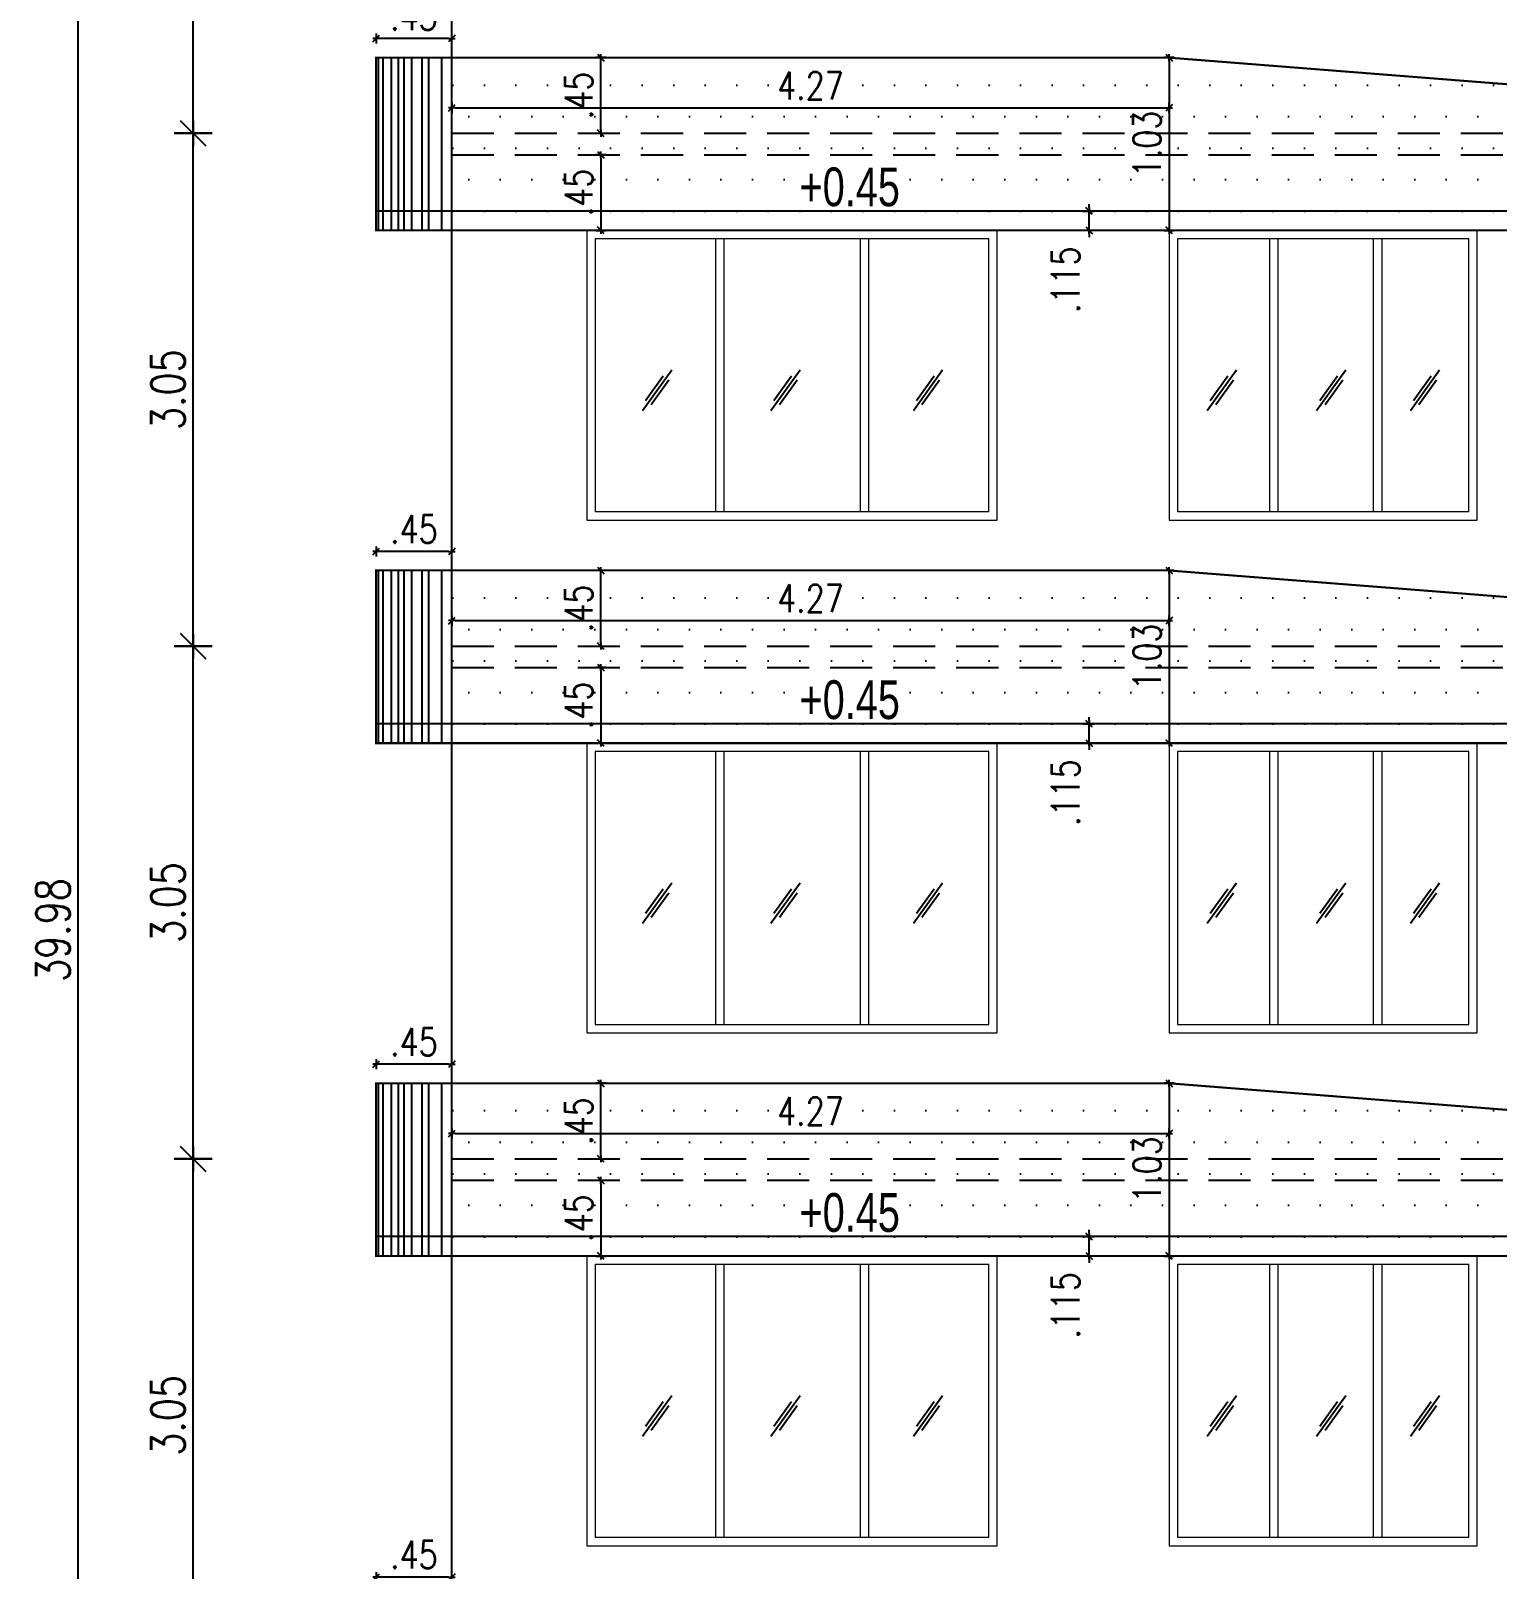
# Model space of a CAD drawing. Header units: inches. Extents: x 14331 to 14549, y 2557 to 2714.
# Drawn here: x 14452.71 to 14461.43, y 2666.8 to 2675.95 of the extents above; entities that cross this region are included whole.
import ezdxf
from ezdxf.enums import TextEntityAlignment as Align

# ---------------------------------------------------------------- set-up
doc = ezdxf.new("R2010")
doc.units = ezdxf.units.IN
doc.header["$LTSCALE"] = 0.25
doc.header["$MEASUREMENT"] = 0
doc.header["$PDMODE"] = 35
doc.linetypes.add('1', pattern=[0])
doc.linetypes.add('DASHEDX2', pattern=[1.5, 1, -0.5])
for name, color, linetype in [('dim-details', 7, 'Continuous'), ('ELE.PROJ.', 1, 'Continuous'), ('GLASS WINDOW', 251, '1'), ('hatch', 251, 'Continuous'), ('proj-internal', 1, 'DASHEDX2'), ('wall', 7, 'Continuous'), ('WORK TEX', 6, 'Continuous'), ('WORKING DIM', 7, 'Continuous')]:
    doc.layers.add(name, color=color, linetype=linetype)
doc.layers.add('WINDOW', color=106, linetype='Continuous', lineweight=13)
doc.styles.add('ARL', font='swisscl_0.ttf')
doc.styles.add('romans', font='romans.shx', dxfattribs={"width": 0.8})
doc.dimstyles.new('121', dxfattribs={"dimscale": 0.1, "dimtxt": 1.65, "dimasz": 0.2, "dimexe": 0.03125, "dimexo": 0.25, "dimgap": 0.5, "dimtad": 1, "dimzin": 4, "dimdsep": 46, "dimtxsty": 'romans', "dimblk1": 'MINITICK', "dimblk2": 'MINITICK', "dimsah": 1, "dimcen": 1, "dimse1": 1, "dimse2": 1, "dimclrd": 252, "dimclre": 256, "dimclrt": 7, "dimadec": 3, "dimazin": 0, "dimtfac": 0.8, "dimtix": 1, "dimtmove": 2, "dimatfit": 3, "dimfxl": 0, "dimtolj": 1, "dimtzin": 3, "dimarcsym": 0})
doc.dimstyles.new('minitick-100', dxfattribs={"dimscale": 0.1, "dimtxt": 2, "dimasz": 0.75, "dimexe": 0.03125, "dimexo": 0.25, "dimgap": 0.5, "dimtad": 1, "dimzin": 4, "dimdsep": 46, "dimtxsty": 'romans', "dimblk1": 'MINITICK', "dimblk2": 'MINITICK', "dimsah": 1, "dimcen": 1, "dimse1": 1, "dimse2": 1, "dimclrd": 252, "dimclre": 256, "dimclrt": 256, "dimadec": 3, "dimazin": 0, "dimtfac": 0.8, "dimtix": 1, "dimtmove": 2, "dimatfit": 3, "dimfxl": 0, "dimtolj": 1, "dimtzin": 3, "dimarcsym": 0})

# ---------------------------------------------------------------- blocks, each defined once
blk = doc.blocks.new('MINITICK')
at = {"color": 7}
for p, q in [((0, -1.5), (0, 1.5)), ((1, 1), (-1, -1)), ((-1, 0), (1, 0))]:
    blk.add_line(p, q, dxfattribs=at)
blk = doc.blocks.new('*D1586')
at = {"layer": 'Defpoints', "color": 0, "transparency": 16777216}
for p in [(14454.7613, 2666.7505), (14454.7613, 2666.6407), (14455.2113, 2666.6407)]:
    blk.add_point(p, dxfattribs=at)
at = {"layer": 'WORKING DIM', "color": 252, "lineweight": -2, "transparency": 16777216}
blk.add_line((14455.1913, 2666.7505), (14454.7813, 2666.7505), dxfattribs=at)
at = {"layer": 'WORKING DIM', "color": 252, "lineweight": -2, "transparency": 16777216, "xscale": 0.02, "yscale": 0.02, "zscale": 0.02, "rotation": 180}
blk.add_blockref('MINITICK', (14454.7613, 2666.7505), dxfattribs=at)
at = {"layer": 'WORKING DIM', "color": 252, "lineweight": -2, "transparency": 16777216, "xscale": 0.02, "yscale": 0.02, "zscale": 0.02}
blk.add_blockref('MINITICK', (14455.2113, 2666.7505), dxfattribs=at)
at = {"layer": 'WORKING DIM', "color": 7, "transparency": 16777216, "insert": (14454.9863, 2666.883), "char_height": 0.165, "attachment_point": 5, "style": 'romans'}
blk.add_mtext('\\A1;.45', dxfattribs=at)
blk = doc.blocks.new('*D1599')
at = {"layer": 'Defpoints', "color": 0, "transparency": 16777216}
for p in [(14454.7613, 2669.8005), (14454.7613, 2669.6907), (14455.2113, 2669.6907)]:
    blk.add_point(p, dxfattribs=at)
at = {"layer": 'WORKING DIM', "color": 252, "lineweight": -2, "transparency": 16777216}
blk.add_line((14455.1913, 2669.8005), (14454.7813, 2669.8005), dxfattribs=at)
at = {"layer": 'WORKING DIM', "color": 252, "lineweight": -2, "transparency": 16777216, "xscale": 0.02, "yscale": 0.02, "zscale": 0.02, "rotation": 180}
blk.add_blockref('MINITICK', (14454.7613, 2669.8005), dxfattribs=at)
at = {"layer": 'WORKING DIM', "color": 252, "lineweight": -2, "transparency": 16777216, "xscale": 0.02, "yscale": 0.02, "zscale": 0.02}
blk.add_blockref('MINITICK', (14455.2113, 2669.8005), dxfattribs=at)
at = {"layer": 'WORKING DIM', "color": 7, "transparency": 16777216, "insert": (14454.9863, 2669.933), "char_height": 0.165, "attachment_point": 5, "style": 'romans'}
blk.add_mtext('\\A1;.45', dxfattribs=at)
blk = doc.blocks.new('*D1602')
at = {"layer": 'Defpoints', "color": 0, "transparency": 16777216}
for p in [(14455.8772, 2669.6871), (14456.0985, 2669.6871), (14455.8772, 2669.2371)]:
    blk.add_point(p, dxfattribs=at)
at = {"layer": 'WORKING DIM', "color": 252, "lineweight": -2, "transparency": 16777216}
blk.add_line((14456.0985, 2669.2571), (14456.0985, 2669.6671), dxfattribs=at)
at = {"layer": 'WORKING DIM', "color": 252, "lineweight": -2, "transparency": 16777216, "xscale": 0.02, "yscale": 0.02, "zscale": 0.02}
for p, rotation in [((14456.0985, 2669.6871), 90), ((14456.0985, 2669.2371), 270)]:
    blk.add_blockref('MINITICK', p, dxfattribs=dict(at, rotation=rotation))
at = {"layer": 'WORKING DIM', "color": 7, "transparency": 16777216, "insert": (14455.966, 2669.4621), "char_height": 0.165, "attachment_point": 5, "rotation": 90, "style": 'romans'}
blk.add_mtext('\\A1;.45', dxfattribs=at)
blk = doc.blocks.new('*D1603')
at = {"layer": 'Defpoints', "color": 0, "transparency": 16777216}
for p in [(14456.3895, 2669.11), (14456.0985, 2668.66), (14456.3895, 2668.66)]:
    blk.add_point(p, dxfattribs=at)
at = {"layer": 'WORKING DIM', "color": 252, "lineweight": -2, "transparency": 16777216}
blk.add_line((14456.0985, 2669.09), (14456.0985, 2668.68), dxfattribs=at)
at = {"layer": 'WORKING DIM', "color": 252, "lineweight": -2, "transparency": 16777216, "xscale": 0.02, "yscale": 0.02, "zscale": 0.02}
for p, rotation in [((14456.0985, 2669.11), 90), ((14456.0985, 2668.66), 270)]:
    blk.add_blockref('MINITICK', p, dxfattribs=dict(at, rotation=rotation))
at = {"layer": 'WORKING DIM', "color": 7, "transparency": 16777216, "insert": (14455.966, 2668.885), "char_height": 0.165, "attachment_point": 5, "rotation": 90, "style": 'romans'}
blk.add_mtext('\\A1;.45', dxfattribs=at)
blk = doc.blocks.new('*D1607')
at = {"layer": 'Defpoints', "color": 0, "transparency": 16777216}
for p in [(14459.4772, 2669.6871), (14459.4772, 2668.66), (14459.4772, 2668.66)]:
    blk.add_point(p, dxfattribs=at)
at = {"layer": 'WORKING DIM', "color": 252, "lineweight": -2, "transparency": 16777216}
blk.add_line((14459.4772, 2669.6671), (14459.4772, 2668.68), dxfattribs=at)
at = {"layer": 'WORKING DIM', "color": 252, "lineweight": -2, "transparency": 16777216, "xscale": 0.02, "yscale": 0.02, "zscale": 0.02}
for p, rotation in [((14459.4772, 2669.6871), 90), ((14459.4772, 2668.66), 270)]:
    blk.add_blockref('MINITICK', p, dxfattribs=dict(at, rotation=rotation))
at = {"layer": 'WORKING DIM', "color": 7, "transparency": 16777216, "insert": (14459.3447, 2669.1736), "char_height": 0.165, "attachment_point": 5, "rotation": 90, "style": 'romans'}
blk.add_mtext('\\A1;1.03', dxfattribs=at)
blk = doc.blocks.new('*D1608')
at = {"layer": 'Defpoints', "color": 0, "transparency": 16777216}
for p in [(14455.2113, 2669.6907), (14459.4772, 2669.6871), (14459.4772, 2669.3887)]:
    blk.add_point(p, dxfattribs=at)
at = {"layer": 'WORKING DIM', "color": 252, "lineweight": -2, "transparency": 16777216}
blk.add_line((14455.2313, 2669.3887), (14459.4572, 2669.3887), dxfattribs=at)
at = {"layer": 'WORKING DIM', "color": 252, "lineweight": -2, "transparency": 16777216, "xscale": 0.02, "yscale": 0.02, "zscale": 0.02, "rotation": 180}
blk.add_blockref('MINITICK', (14455.2113, 2669.3887), dxfattribs=at)
at = {"layer": 'WORKING DIM', "color": 252, "lineweight": -2, "transparency": 16777216, "xscale": 0.02, "yscale": 0.02, "zscale": 0.02}
blk.add_blockref('MINITICK', (14459.4772, 2669.3887), dxfattribs=at)
at = {"layer": 'WORKING DIM', "color": 7, "transparency": 16777216, "insert": (14457.3442, 2669.5212), "char_height": 0.165, "attachment_point": 5, "style": 'romans'}
blk.add_mtext('\\A1;4.27', dxfattribs=at)
blk = doc.blocks.new('*D1612')
at = {"layer": 'Defpoints', "color": 0, "transparency": 16777216}
for p in [(14454.7613, 2672.8505), (14454.7613, 2672.7408), (14455.2113, 2672.7408)]:
    blk.add_point(p, dxfattribs=at)
at = {"layer": 'WORKING DIM', "color": 252, "lineweight": -2, "transparency": 16777216}
blk.add_line((14455.1913, 2672.8505), (14454.7813, 2672.8505), dxfattribs=at)
at = {"layer": 'WORKING DIM', "color": 252, "lineweight": -2, "transparency": 16777216, "xscale": 0.02, "yscale": 0.02, "zscale": 0.02, "rotation": 180}
blk.add_blockref('MINITICK', (14454.7613, 2672.8505), dxfattribs=at)
at = {"layer": 'WORKING DIM', "color": 252, "lineweight": -2, "transparency": 16777216, "xscale": 0.02, "yscale": 0.02, "zscale": 0.02}
blk.add_blockref('MINITICK', (14455.2113, 2672.8505), dxfattribs=at)
at = {"layer": 'WORKING DIM', "color": 7, "transparency": 16777216, "insert": (14454.9863, 2672.983), "char_height": 0.165, "attachment_point": 5, "style": 'romans'}
blk.add_mtext('\\A1;.45', dxfattribs=at)
blk = doc.blocks.new('*D1615')
at = {"layer": 'Defpoints', "color": 0, "transparency": 16777216}
for p in [(14455.8772, 2672.7371), (14456.0985, 2672.7371), (14455.8772, 2672.2871)]:
    blk.add_point(p, dxfattribs=at)
at = {"layer": 'WORKING DIM', "color": 252, "lineweight": -2, "transparency": 16777216}
blk.add_line((14456.0985, 2672.3071), (14456.0985, 2672.7171), dxfattribs=at)
at = {"layer": 'WORKING DIM', "color": 252, "lineweight": -2, "transparency": 16777216, "xscale": 0.02, "yscale": 0.02, "zscale": 0.02}
for p, rotation in [((14456.0985, 2672.7371), 90), ((14456.0985, 2672.2871), 270)]:
    blk.add_blockref('MINITICK', p, dxfattribs=dict(at, rotation=rotation))
at = {"layer": 'WORKING DIM', "color": 7, "transparency": 16777216, "insert": (14455.966, 2672.5121), "char_height": 0.165, "attachment_point": 5, "rotation": 90, "style": 'romans'}
blk.add_mtext('\\A1;.45', dxfattribs=at)
blk = doc.blocks.new('*D1616')
at = {"layer": 'Defpoints', "color": 0, "transparency": 16777216}
for p in [(14456.3895, 2672.1601), (14456.0985, 2671.7101), (14456.3895, 2671.7101)]:
    blk.add_point(p, dxfattribs=at)
at = {"layer": 'WORKING DIM', "color": 252, "lineweight": -2, "transparency": 16777216}
blk.add_line((14456.0985, 2672.1401), (14456.0985, 2671.7301), dxfattribs=at)
at = {"layer": 'WORKING DIM', "color": 252, "lineweight": -2, "transparency": 16777216, "xscale": 0.02, "yscale": 0.02, "zscale": 0.02}
for p, rotation in [((14456.0985, 2672.1601), 90), ((14456.0985, 2671.7101), 270)]:
    blk.add_blockref('MINITICK', p, dxfattribs=dict(at, rotation=rotation))
at = {"layer": 'WORKING DIM', "color": 7, "transparency": 16777216, "insert": (14455.966, 2671.9351), "char_height": 0.165, "attachment_point": 5, "rotation": 90, "style": 'romans'}
blk.add_mtext('\\A1;.45', dxfattribs=at)
blk = doc.blocks.new('*D1620')
at = {"layer": 'Defpoints', "color": 0, "transparency": 16777216}
for p in [(14459.4772, 2672.7371), (14459.4772, 2671.7101), (14459.4772, 2671.7101)]:
    blk.add_point(p, dxfattribs=at)
at = {"layer": 'WORKING DIM', "color": 252, "lineweight": -2, "transparency": 16777216}
blk.add_line((14459.4772, 2672.7171), (14459.4772, 2671.7301), dxfattribs=at)
at = {"layer": 'WORKING DIM', "color": 252, "lineweight": -2, "transparency": 16777216, "xscale": 0.02, "yscale": 0.02, "zscale": 0.02}
for p, rotation in [((14459.4772, 2672.7371), 90), ((14459.4772, 2671.7101), 270)]:
    blk.add_blockref('MINITICK', p, dxfattribs=dict(at, rotation=rotation))
at = {"layer": 'WORKING DIM', "color": 7, "transparency": 16777216, "insert": (14459.3447, 2672.2236), "char_height": 0.165, "attachment_point": 5, "rotation": 90, "style": 'romans'}
blk.add_mtext('\\A1;1.03', dxfattribs=at)
blk = doc.blocks.new('*D1621')
at = {"layer": 'Defpoints', "color": 0, "transparency": 16777216}
for p in [(14455.2113, 2672.7408), (14459.4772, 2672.7371), (14459.4772, 2672.4388)]:
    blk.add_point(p, dxfattribs=at)
at = {"layer": 'WORKING DIM', "color": 252, "lineweight": -2, "transparency": 16777216}
blk.add_line((14455.2313, 2672.4388), (14459.4572, 2672.4388), dxfattribs=at)
at = {"layer": 'WORKING DIM', "color": 252, "lineweight": -2, "transparency": 16777216, "xscale": 0.02, "yscale": 0.02, "zscale": 0.02, "rotation": 180}
blk.add_blockref('MINITICK', (14455.2113, 2672.4388), dxfattribs=at)
at = {"layer": 'WORKING DIM', "color": 252, "lineweight": -2, "transparency": 16777216, "xscale": 0.02, "yscale": 0.02, "zscale": 0.02}
blk.add_blockref('MINITICK', (14459.4772, 2672.4388), dxfattribs=at)
at = {"layer": 'WORKING DIM', "color": 7, "transparency": 16777216, "insert": (14457.3442, 2672.5713), "char_height": 0.165, "attachment_point": 5, "style": 'romans'}
blk.add_mtext('\\A1;4.27', dxfattribs=at)
blk = doc.blocks.new('*D1625')
at = {"layer": 'Defpoints', "color": 0, "transparency": 16777216}
for p in [(14454.7613, 2675.9005), (14454.7613, 2675.7907), (14455.2113, 2675.7907)]:
    blk.add_point(p, dxfattribs=at)
at = {"layer": 'WORKING DIM', "color": 252, "lineweight": -2, "transparency": 16777216}
blk.add_line((14455.1913, 2675.9005), (14454.7813, 2675.9005), dxfattribs=at)
at = {"layer": 'WORKING DIM', "color": 252, "lineweight": -2, "transparency": 16777216, "xscale": 0.02, "yscale": 0.02, "zscale": 0.02, "rotation": 180}
blk.add_blockref('MINITICK', (14454.7613, 2675.9005), dxfattribs=at)
at = {"layer": 'WORKING DIM', "color": 252, "lineweight": -2, "transparency": 16777216, "xscale": 0.02, "yscale": 0.02, "zscale": 0.02}
blk.add_blockref('MINITICK', (14455.2113, 2675.9005), dxfattribs=at)
at = {"layer": 'WORKING DIM', "color": 7, "transparency": 16777216, "insert": (14454.9863, 2676.033), "char_height": 0.165, "attachment_point": 5, "style": 'romans'}
blk.add_mtext('\\A1;.45', dxfattribs=at)
blk = doc.blocks.new('*D1628')
at = {"layer": 'Defpoints', "color": 0, "transparency": 16777216}
for p in [(14455.8772, 2675.7871), (14456.0985, 2675.7871), (14455.8772, 2675.3371)]:
    blk.add_point(p, dxfattribs=at)
at = {"layer": 'WORKING DIM', "color": 252, "lineweight": -2, "transparency": 16777216}
blk.add_line((14456.0985, 2675.3571), (14456.0985, 2675.7671), dxfattribs=at)
at = {"layer": 'WORKING DIM', "color": 252, "lineweight": -2, "transparency": 16777216, "xscale": 0.02, "yscale": 0.02, "zscale": 0.02}
for p, rotation in [((14456.0985, 2675.7871), 90), ((14456.0985, 2675.3371), 270)]:
    blk.add_blockref('MINITICK', p, dxfattribs=dict(at, rotation=rotation))
at = {"layer": 'WORKING DIM', "color": 7, "transparency": 16777216, "insert": (14455.966, 2675.5621), "char_height": 0.165, "attachment_point": 5, "rotation": 90, "style": 'romans'}
blk.add_mtext('\\A1;.45', dxfattribs=at)
blk = doc.blocks.new('*D1629')
at = {"layer": 'Defpoints', "color": 0, "transparency": 16777216}
for p in [(14456.3895, 2675.21), (14456.0985, 2674.76), (14456.3895, 2674.76)]:
    blk.add_point(p, dxfattribs=at)
at = {"layer": 'WORKING DIM', "color": 252, "lineweight": -2, "transparency": 16777216}
blk.add_line((14456.0985, 2675.19), (14456.0985, 2674.78), dxfattribs=at)
at = {"layer": 'WORKING DIM', "color": 252, "lineweight": -2, "transparency": 16777216, "xscale": 0.02, "yscale": 0.02, "zscale": 0.02}
for p, rotation in [((14456.0985, 2675.21), 90), ((14456.0985, 2674.76), 270)]:
    blk.add_blockref('MINITICK', p, dxfattribs=dict(at, rotation=rotation))
at = {"layer": 'WORKING DIM', "color": 7, "transparency": 16777216, "insert": (14455.966, 2674.985), "char_height": 0.165, "attachment_point": 5, "rotation": 90, "style": 'romans'}
blk.add_mtext('\\A1;.45', dxfattribs=at)
blk = doc.blocks.new('*D1633')
at = {"layer": 'Defpoints', "color": 0, "transparency": 16777216}
for p in [(14459.4772, 2675.7871), (14459.4772, 2674.76), (14459.4772, 2674.76)]:
    blk.add_point(p, dxfattribs=at)
at = {"layer": 'WORKING DIM', "color": 252, "lineweight": -2, "transparency": 16777216}
blk.add_line((14459.4772, 2675.7671), (14459.4772, 2674.78), dxfattribs=at)
at = {"layer": 'WORKING DIM', "color": 252, "lineweight": -2, "transparency": 16777216, "xscale": 0.02, "yscale": 0.02, "zscale": 0.02}
for p, rotation in [((14459.4772, 2675.7871), 90), ((14459.4772, 2674.76), 270)]:
    blk.add_blockref('MINITICK', p, dxfattribs=dict(at, rotation=rotation))
at = {"layer": 'WORKING DIM', "color": 7, "transparency": 16777216, "insert": (14459.3447, 2675.2736), "char_height": 0.165, "attachment_point": 5, "rotation": 90, "style": 'romans'}
blk.add_mtext('\\A1;1.03', dxfattribs=at)
blk = doc.blocks.new('*D1634')
at = {"layer": 'Defpoints', "color": 0, "transparency": 16777216}
for p in [(14455.2113, 2675.7907), (14459.4772, 2675.7871), (14459.4772, 2675.4887)]:
    blk.add_point(p, dxfattribs=at)
at = {"layer": 'WORKING DIM', "color": 252, "lineweight": -2, "transparency": 16777216}
blk.add_line((14455.2313, 2675.4887), (14459.4572, 2675.4887), dxfattribs=at)
at = {"layer": 'WORKING DIM', "color": 252, "lineweight": -2, "transparency": 16777216, "xscale": 0.02, "yscale": 0.02, "zscale": 0.02, "rotation": 180}
blk.add_blockref('MINITICK', (14455.2113, 2675.4887), dxfattribs=at)
at = {"layer": 'WORKING DIM', "color": 252, "lineweight": -2, "transparency": 16777216, "xscale": 0.02, "yscale": 0.02, "zscale": 0.02}
blk.add_blockref('MINITICK', (14459.4772, 2675.4887), dxfattribs=at)
at = {"layer": 'WORKING DIM', "color": 7, "transparency": 16777216, "insert": (14457.3442, 2675.6212), "char_height": 0.165, "attachment_point": 5, "style": 'romans'}
blk.add_mtext('\\A1;4.27', dxfattribs=at)
blk = doc.blocks.new('*D1720')
at = {"layer": 'Defpoints', "color": 0, "transparency": 16777216}
for p in [(14459.0004, 2668.775), (14459.1998, 2668.775), (14459.1998, 2668.66)]:
    blk.add_point(p, dxfattribs=at)
at = {"layer": 'WORKING DIM', "color": 252, "lineweight": -2, "transparency": 16777216}
for p, q in [((14459.0004, 2668.795), (14459.0004, 2668.815)), ((14459.0004, 2668.66), (14459.0004, 2668.775)), ((14459.0004, 2668.64), (14459.0004, 2668.62))]:
    blk.add_line(p, q, dxfattribs=at)
at = {"layer": 'WORKING DIM', "color": 252, "lineweight": -2, "transparency": 16777216, "xscale": 0.02, "yscale": 0.02, "zscale": 0.02}
for p, rotation in [((14459.0004, 2668.775), 270), ((14459.0004, 2668.66), 90)]:
    blk.add_blockref('MINITICK', p, dxfattribs=dict(at, rotation=rotation))
at = {"layer": 'WORKING DIM', "color": 7, "transparency": 16777216, "insert": (14458.8604, 2668.3662), "char_height": 0.165, "attachment_point": 5, "rotation": 90, "style": 'romans'}
blk.add_mtext('\\A1;.115', dxfattribs=at)
blk = doc.blocks.new('*D1724')
at = {"layer": 'Defpoints', "color": 0, "transparency": 16777216}
for p in [(14459.0004, 2671.8251), (14459.1998, 2671.8251), (14459.1998, 2671.7101)]:
    blk.add_point(p, dxfattribs=at)
at = {"layer": 'WORKING DIM', "color": 252, "lineweight": -2, "transparency": 16777216}
for p, q in [((14459.0004, 2671.8451), (14459.0004, 2671.8651)), ((14459.0004, 2671.7101), (14459.0004, 2671.8251)), ((14459.0004, 2671.6901), (14459.0004, 2671.6701))]:
    blk.add_line(p, q, dxfattribs=at)
at = {"layer": 'WORKING DIM', "color": 252, "lineweight": -2, "transparency": 16777216, "xscale": 0.02, "yscale": 0.02, "zscale": 0.02}
for p, rotation in [((14459.0004, 2671.8251), 270), ((14459.0004, 2671.7101), 90)]:
    blk.add_blockref('MINITICK', p, dxfattribs=dict(at, rotation=rotation))
at = {"layer": 'WORKING DIM', "color": 7, "transparency": 16777216, "insert": (14458.8604, 2671.4162), "char_height": 0.165, "attachment_point": 5, "rotation": 90, "style": 'romans'}
blk.add_mtext('\\A1;.115', dxfattribs=at)
blk = doc.blocks.new('*D1728')
at = {"layer": 'Defpoints', "color": 0, "transparency": 16777216}
for p in [(14459.0004, 2674.875), (14459.1998, 2674.875), (14459.1998, 2674.76)]:
    blk.add_point(p, dxfattribs=at)
at = {"layer": 'WORKING DIM', "color": 252, "lineweight": -2, "transparency": 16777216}
for p, q in [((14459.0004, 2674.895), (14459.0004, 2674.915)), ((14459.0004, 2674.76), (14459.0004, 2674.875)), ((14459.0004, 2674.74), (14459.0004, 2674.72))]:
    blk.add_line(p, q, dxfattribs=at)
at = {"layer": 'WORKING DIM', "color": 252, "lineweight": -2, "transparency": 16777216, "xscale": 0.02, "yscale": 0.02, "zscale": 0.02}
for p, rotation in [((14459.0004, 2674.875), 270), ((14459.0004, 2674.76), 90)]:
    blk.add_blockref('MINITICK', p, dxfattribs=dict(at, rotation=rotation))
at = {"layer": 'WORKING DIM', "color": 7, "transparency": 16777216, "insert": (14458.8604, 2674.4662), "char_height": 0.165, "attachment_point": 5, "rotation": 90, "style": 'romans'}
blk.add_mtext('\\A1;.115', dxfattribs=at)
blk = doc.blocks.new('*D1767')
at = {"layer": 'Defpoints', "color": 0, "transparency": 16777216}
for p in [(14453.6739, 2669.2371), (14455.6223, 2669.2371), (14455.6223, 2666.1871)]:
    blk.add_point(p, dxfattribs=at)
at = {"layer": 'dim-details', "color": 252, "lineweight": -2, "transparency": 16777216}
blk.add_line((14453.6739, 2666.2621), (14453.6739, 2669.1621), dxfattribs=at)
at = {"layer": 'dim-details', "color": 252, "lineweight": -2, "transparency": 16777216, "xscale": 0.07500000000000001, "yscale": 0.07500000000000001, "zscale": 0.07500000000000001}
for p, rotation in [((14453.6739, 2669.2371), 90), ((14453.6739, 2666.1871), 270)]:
    blk.add_blockref('MINITICK', p, dxfattribs=dict(at, rotation=rotation))
at = {"layer": 'dim-details', "transparency": 16777216, "insert": (14453.5239, 2667.7121), "char_height": 0.2, "attachment_point": 5, "rotation": 90, "style": 'romans'}
blk.add_mtext('\\A1;3.05', dxfattribs=at)
blk = doc.blocks.new('*D1768')
at = {"layer": 'Defpoints', "color": 0, "transparency": 16777216}
for p in [(14453.6739, 2672.2871), (14455.7173, 2672.2871), (14455.7173, 2669.2371)]:
    blk.add_point(p, dxfattribs=at)
at = {"layer": 'dim-details', "color": 252, "lineweight": -2, "transparency": 16777216}
blk.add_line((14453.6739, 2669.3121), (14453.6739, 2672.2121), dxfattribs=at)
at = {"layer": 'dim-details', "color": 252, "lineweight": -2, "transparency": 16777216, "xscale": 0.07500000000000001, "yscale": 0.07500000000000001, "zscale": 0.07500000000000001}
for p, rotation in [((14453.6739, 2672.2871), 90), ((14453.6739, 2669.2371), 270)]:
    blk.add_blockref('MINITICK', p, dxfattribs=dict(at, rotation=rotation))
at = {"layer": 'dim-details', "transparency": 16777216, "insert": (14453.5239, 2670.7621), "char_height": 0.2, "attachment_point": 5, "rotation": 90, "style": 'romans'}
blk.add_mtext('\\A1;3.05', dxfattribs=at)
blk = doc.blocks.new('*D1769')
at = {"layer": 'Defpoints', "color": 0, "transparency": 16777216}
for p in [(14453.6739, 2675.3371), (14455.7173, 2675.3371), (14455.7173, 2672.2871)]:
    blk.add_point(p, dxfattribs=at)
at = {"layer": 'dim-details', "color": 252, "lineweight": -2, "transparency": 16777216}
blk.add_line((14453.6739, 2672.3621), (14453.6739, 2675.2621), dxfattribs=at)
at = {"layer": 'dim-details', "color": 252, "lineweight": -2, "transparency": 16777216, "xscale": 0.07500000000000001, "yscale": 0.07500000000000001, "zscale": 0.07500000000000001}
for p, rotation in [((14453.6739, 2675.3371), 90), ((14453.6739, 2672.2871), 270)]:
    blk.add_blockref('MINITICK', p, dxfattribs=dict(at, rotation=rotation))
at = {"layer": 'dim-details', "transparency": 16777216, "insert": (14453.5239, 2673.8121), "char_height": 0.2, "attachment_point": 5, "rotation": 90, "style": 'romans'}
blk.add_mtext('\\A1;3.05', dxfattribs=at)
blk = doc.blocks.new('*D1770')
at = {"layer": 'Defpoints', "color": 0, "transparency": 16777216}
for p in [(14453.6739, 2678.3871), (14455.7173, 2678.3871), (14455.7173, 2675.3371)]:
    blk.add_point(p, dxfattribs=at)
at = {"layer": 'dim-details', "color": 252, "lineweight": -2, "transparency": 16777216}
blk.add_line((14453.6739, 2675.4121), (14453.6739, 2678.3121), dxfattribs=at)
at = {"layer": 'dim-details', "color": 252, "lineweight": -2, "transparency": 16777216, "xscale": 0.07500000000000001, "yscale": 0.07500000000000001, "zscale": 0.07500000000000001}
for p, rotation in [((14453.6739, 2678.3871), 90), ((14453.6739, 2675.3371), 270)]:
    blk.add_blockref('MINITICK', p, dxfattribs=dict(at, rotation=rotation))
at = {"layer": 'dim-details', "transparency": 16777216, "insert": (14453.5239, 2676.8621), "char_height": 0.2, "attachment_point": 5, "rotation": 90, "style": 'romans'}
blk.add_mtext('\\A1;3.05', dxfattribs=at)
blk = doc.blocks.new('*D1776')
at = {"layer": 'Defpoints', "color": 0, "transparency": 16777216}
for p in [(14452.9897, 2690.5871), (14456.2605, 2690.5871), (14454.7113, 2650.6101)]:
    blk.add_point(p, dxfattribs=at)
at = {"layer": 'dim-details', "color": 252, "lineweight": -2, "transparency": 16777216}
blk.add_line((14452.9897, 2650.6851), (14452.9897, 2690.5121), dxfattribs=at)
at = {"layer": 'dim-details', "color": 252, "lineweight": -2, "transparency": 16777216, "xscale": 0.07500000000000001, "yscale": 0.07500000000000001, "zscale": 0.07500000000000001}
for p, rotation in [((14452.9897, 2690.5871), 90), ((14452.9897, 2650.6101), 270)]:
    blk.add_blockref('MINITICK', p, dxfattribs=dict(at, rotation=rotation))
at = {"layer": 'dim-details', "transparency": 16777216, "insert": (14452.8397, 2670.5986), "char_height": 0.2, "attachment_point": 5, "rotation": 90, "style": 'romans'}
blk.add_mtext('\\A1;39.98', dxfattribs=at)

msp = doc.modelspace()

# ---------------------------------------------------------------- hatches: boundary and pattern name
at = {"layer": 'hatch', "true_color": 0xc7b399}
h = msp.add_hatch(dxfattribs=at)
h.set_pattern_fill('DOTS', color=253, scale=3)
h.set_pattern_definition([(0, (-426.09427, 38.62428), (0.09375, 0.1875), [0, -0.1875])])
h.paths.add_polyline_path([(14459.4772, 2675.7871), (14455.2113, 2675.7871), (14455.2113, 2674.76), (14465.1961, 2674.76), (14465.1961, 2675.3371)])
h = msp.add_hatch(dxfattribs=at)
h.set_pattern_fill('DOTS', color=253, scale=3)
h.set_pattern_definition([(0, (-426.09427, 35.57431), (0.09375, 0.1875), [0, -0.1875])])
h.paths.add_polyline_path([(14459.4772, 2672.7371), (14455.2113, 2672.7371), (14455.2113, 2671.7101), (14465.1961, 2671.7101), (14465.1961, 2672.2871)])
h = msp.add_hatch(dxfattribs=at)
h.set_pattern_fill('DOTS', color=253, scale=3)
h.set_pattern_definition([(0, (-426.09427, 32.52428), (0.09375, 0.1875), [0, -0.1875])])
h.paths.add_polyline_path([(14459.4772, 2669.6871), (14455.2113, 2669.6871), (14455.2113, 2668.66), (14465.1961, 2668.66), (14465.1961, 2669.2371)])

# ---------------------------------------------------------------- linework, layer by layer
at = {"layer": 'ELE.PROJ.', "color": 8}
for p, q in [((14454.7734, 2675.7907), (14454.7734, 2674.76)), ((14454.8022, 2675.7907), (14454.8022, 2674.76)), ((14454.8509, 2675.7907), (14454.8509, 2674.76)), ((14454.892, 2675.7907), (14454.892, 2674.76)), ((14454.9255, 2675.7907), (14454.9255, 2674.76)), ((14454.9717, 2675.7907), (14454.9717, 2674.76)), ((14455.0326, 2675.7907), (14455.0326, 2674.76)), ((14455.0725, 2675.7907), (14455.0725, 2674.76)), ((14455.1506, 2675.7907), (14455.1506, 2674.76)), ((14454.7734, 2672.7408), (14454.7734, 2671.7101)), ((14454.8022, 2672.7408), (14454.8022, 2671.7101)), ((14454.8509, 2672.7408), (14454.8509, 2671.7101)), ((14454.892, 2672.7408), (14454.892, 2671.7101)), ((14454.9255, 2672.7408), (14454.9255, 2671.7101)), ((14454.9717, 2672.7408), (14454.9717, 2671.7101)), ((14455.0326, 2672.7408), (14455.0326, 2671.7101)), ((14455.0725, 2672.7408), (14455.0725, 2671.7101)), ((14455.1506, 2672.7408), (14455.1506, 2671.7101)), ((14454.7734, 2669.6907), (14454.7734, 2668.66)), ((14454.8022, 2669.6907), (14454.8022, 2668.66)), ((14454.8509, 2669.6907), (14454.8509, 2668.66)), ((14454.892, 2669.6907), (14454.892, 2668.66)), ((14454.9255, 2669.6907), (14454.9255, 2668.66)), ((14454.9717, 2669.6907), (14454.9717, 2668.66)), ((14455.0326, 2669.6907), (14455.0326, 2668.66)), ((14455.0725, 2669.6907), (14455.0725, 2668.66)), ((14455.1506, 2669.6907), (14455.1506, 2668.66))]:
    msp.add_line(p, q, dxfattribs=at)
at = {"layer": 'ELE.PROJ.'}
for p, q in [((14465.1961, 2674.875), (14454.7613, 2674.875)), ((14465.1961, 2671.8251), (14454.7613, 2671.8251)), ((14465.1961, 2668.775), (14454.7613, 2668.775))]:
    msp.add_line(p, q, dxfattribs=at)
at = {"layer": 'ELE.PROJ.', "const_width": 0.012}
for points in [[(14454.7613, 2675.7871), (14459.4772, 2675.7871), (14465.1961, 2675.3371), (14465.1961, 2674.76), (14454.7613, 2674.76)], [(14454.7613, 2672.7371), (14459.4772, 2672.7371), (14465.1961, 2672.2871), (14465.1961, 2671.7101), (14454.7613, 2671.7101)], [(14454.7613, 2669.6871), (14459.4772, 2669.6871), (14465.1961, 2669.2371), (14465.1961, 2668.66), (14454.7613, 2668.66)]]:
    msp.add_lwpolyline(points, close=True, dxfattribs=at)
at = {"layer": 'GLASS WINDOW', "color": 4, "ltscale": 200}
for p, q in [((14456.5195, 2673.9283), (14456.3458, 2673.6868)), ((14457.2825, 2673.9283), (14457.1088, 2673.6868)), ((14458.13, 2673.9283), (14457.9563, 2673.6868)), ((14459.8772, 2673.9283), (14459.7035, 2673.6868)), ((14460.5273, 2673.9283), (14460.3537, 2673.6868)), ((14461.0845, 2673.9283), (14460.9109, 2673.6868)), ((14456.4689, 2673.8922), (14456.3639, 2673.7463)), ((14456.5014, 2673.8689), (14456.3964, 2673.7229)), ((14457.2319, 2673.8922), (14457.1269, 2673.7463)), ((14457.2644, 2673.8689), (14457.1594, 2673.7229)), ((14458.0794, 2673.8922), (14457.9744, 2673.7463)), ((14458.1119, 2673.8689), (14458.0069, 2673.7229)), ((14459.8266, 2673.8922), (14459.7216, 2673.7463)), ((14459.8591, 2673.8689), (14459.7541, 2673.7229)), ((14460.4767, 2673.8922), (14460.3718, 2673.7463)), ((14460.5092, 2673.8689), (14460.4042, 2673.7229)), ((14461.034, 2673.8922), (14460.929, 2673.7463)), ((14461.0664, 2673.8689), (14460.9615, 2673.7229)), ((14456.5195, 2670.8783), (14456.3458, 2670.6369)), ((14456.4689, 2670.8423), (14456.3639, 2670.6963)), ((14456.5014, 2670.8189), (14456.3964, 2670.6729)), ((14457.2825, 2670.8783), (14457.1088, 2670.6369)), ((14457.2319, 2670.8423), (14457.1269, 2670.6963)), ((14457.2644, 2670.8189), (14457.1594, 2670.6729)), ((14458.13, 2670.8783), (14457.9563, 2670.6369)), ((14458.0794, 2670.8423), (14457.9744, 2670.6963)), ((14458.1119, 2670.8189), (14458.0069, 2670.6729)), ((14459.8772, 2670.8783), (14459.7035, 2670.6369)), ((14459.8266, 2670.8423), (14459.7216, 2670.6963)), ((14459.8591, 2670.8189), (14459.7541, 2670.6729)), ((14460.5273, 2670.8783), (14460.3537, 2670.6369)), ((14460.4767, 2670.8423), (14460.3718, 2670.6963)), ((14460.5092, 2670.8189), (14460.4042, 2670.6729)), ((14461.0845, 2670.8783), (14460.9109, 2670.6369)), ((14461.034, 2670.8423), (14460.929, 2670.6963)), ((14461.0664, 2670.8189), (14460.9615, 2670.6729)), ((14456.5195, 2667.8283), (14456.3458, 2667.5868)), ((14456.4689, 2667.7922), (14456.3639, 2667.6463)), ((14457.2825, 2667.8283), (14457.1088, 2667.5868)), ((14457.2319, 2667.7922), (14457.1269, 2667.6463)), ((14458.13, 2667.8283), (14457.9563, 2667.5868)), ((14458.0794, 2667.7922), (14457.9744, 2667.6463)), ((14459.8772, 2667.8283), (14459.7035, 2667.5868)), ((14459.8266, 2667.7922), (14459.7216, 2667.6463)), ((14460.5273, 2667.8283), (14460.3537, 2667.5868)), ((14460.4767, 2667.7922), (14460.3718, 2667.6463)), ((14461.0845, 2667.8283), (14460.9109, 2667.5868)), ((14461.034, 2667.7922), (14460.929, 2667.6463)), ((14456.5014, 2667.7689), (14456.3964, 2667.6229)), ((14457.2644, 2667.7689), (14457.1594, 2667.6229)), ((14458.1119, 2667.7689), (14458.0069, 2667.6229)), ((14459.8591, 2667.7689), (14459.7541, 2667.6229)), ((14460.5092, 2667.7689), (14460.4042, 2667.6229)), ((14461.0664, 2667.7689), (14460.9615, 2667.6229))]:
    msp.add_line(p, q, dxfattribs=at)
at = {"layer": 'proj-internal', "color": 251}
for p, q in [((14455.2113, 2675.3371), (14477.0482, 2675.3371)), ((14455.2113, 2675.21), (14477.0482, 2675.21)), ((14455.2113, 2672.2871), (14477.0482, 2672.2871)), ((14455.2113, 2672.16), (14477.0482, 2672.16)), ((14455.2113, 2669.2371), (14477.0482, 2669.2371)), ((14455.2113, 2669.1101), (14477.0482, 2669.1101))]:
    msp.add_line(p, q, dxfattribs=at)
at = {"layer": 'wall'}
msp.add_line((14455.2113, 2650.6101), (14455.2113, 2691.737), dxfattribs=at)
at = {"layer": 'WINDOW'}
for p, q in [((14456.7797, 2674.71), (14456.7797, 2673.0871)), ((14456.8297, 2674.71), (14456.8297, 2673.0871)), ((14457.6387, 2674.71), (14457.6387, 2673.0871)), ((14457.6887, 2674.71), (14457.6887, 2673.0871)), ((14460.0731, 2674.71), (14460.0731, 2673.0871)), ((14460.1231, 2674.71), (14460.1231, 2673.0871)), ((14460.6904, 2674.71), (14460.6904, 2673.0871)), ((14460.7404, 2674.71), (14460.7404, 2673.0871)), ((14456.7797, 2671.6601), (14456.7797, 2670.0371)), ((14456.8297, 2671.6601), (14456.8297, 2670.0371)), ((14457.6387, 2671.6601), (14457.6387, 2670.0371)), ((14457.6887, 2671.6601), (14457.6887, 2670.0371)), ((14460.0731, 2671.6601), (14460.0731, 2670.0371)), ((14460.1231, 2671.6601), (14460.1231, 2670.0371)), ((14460.6904, 2671.6601), (14460.6904, 2670.0371)), ((14460.7404, 2671.6601), (14460.7404, 2670.0371)), ((14456.7797, 2668.61), (14456.7797, 2666.9871)), ((14456.8297, 2668.61), (14456.8297, 2666.9871)), ((14457.6387, 2668.61), (14457.6387, 2666.9871)), ((14457.6887, 2668.61), (14457.6887, 2666.9871)), ((14460.0731, 2668.61), (14460.0731, 2666.9871)), ((14460.1231, 2668.61), (14460.1231, 2666.9871)), ((14460.6904, 2668.61), (14460.6904, 2666.9871)), ((14460.7404, 2668.61), (14460.7404, 2666.9871))]:
    msp.add_line(p, q, dxfattribs=at)
for points in [[(14456.0142, 2673.0371), (14458.4542, 2673.0371), (14458.4542, 2674.76), (14456.0142, 2674.76)], [(14459.4772, 2673.0371), (14461.3089, 2673.0371), (14461.3089, 2674.76), (14459.4772, 2674.76)], [(14456.0642, 2673.0871), (14458.4042, 2673.0871), (14458.4042, 2674.71), (14456.0642, 2674.71)], [(14459.5272, 2673.0871), (14461.2589, 2673.0871), (14461.2589, 2674.71), (14459.5272, 2674.71)], [(14456.0142, 2669.9871), (14458.4542, 2669.9871), (14458.4542, 2671.7101), (14456.0142, 2671.7101)], [(14459.4772, 2669.9871), (14461.3089, 2669.9871), (14461.3089, 2671.7101), (14459.4772, 2671.7101)], [(14456.0642, 2670.0371), (14458.4042, 2670.0371), (14458.4042, 2671.6601), (14456.0642, 2671.6601)], [(14459.5272, 2670.0371), (14461.2589, 2670.0371), (14461.2589, 2671.6601), (14459.5272, 2671.6601)], [(14456.0142, 2666.9371), (14458.4542, 2666.9371), (14458.4542, 2668.66), (14456.0142, 2668.66)], [(14456.0642, 2666.9871), (14458.4042, 2666.9871), (14458.4042, 2668.61), (14456.0642, 2668.61)], [(14459.4772, 2666.9371), (14461.3089, 2666.9371), (14461.3089, 2668.66), (14459.4772, 2668.66)], [(14459.5272, 2666.9871), (14461.2589, 2666.9871), (14461.2589, 2668.61), (14459.5272, 2668.61)]]:
    msp.add_lwpolyline(points, close=True, dxfattribs=at)

# ---------------------------------------------------------------- texts
at = {"layer": 'WORK TEX', "color": 7, "style": 'ARL'}
for p in [(14457.6103, 2675.0188), (14457.6103, 2671.9688), (14457.6103, 2668.9188)]:
    msp.add_text('+0.45 ', height=0.23, dxfattribs=at).set_placement(p, align=Align.MIDDLE_CENTER)

# ---------------------------------------------------------------- dimensions: what is measured, and where the dimension line sits
at = {"layer": 'dim-details'}
for base, p1, p2, picture, middle in [((14452.9897, 2690.5871), (14454.7113, 2650.6101), (14456.2605, 2690.5871), '*D1776', (14452.8397, 2670.5986)), ((14453.6739, 2678.3871), (14455.7173, 2675.3371), (14455.7173, 2678.3871), '*D1770', (14453.5239, 2676.8621)), ((14453.6739, 2675.3371), (14455.7173, 2672.2871), (14455.7173, 2675.3371), '*D1769', (14453.5239, 2673.8121)), ((14453.6739, 2672.2871), (14455.7173, 2669.2371), (14455.7173, 2672.2871), '*D1768', (14453.5239, 2670.7621)), ((14453.6739, 2669.2371), (14455.6223, 2666.1871), (14455.6223, 2669.2371), '*D1767', (14453.5239, 2667.7121))]:
    dim = msp.add_linear_dim(base=base, p1=p1, p2=p2, angle=90, dimstyle='minitick-100', dxfattribs=at)
    dim.commit()
    dim.dimension.update_dxf_attribs({"geometry": picture, "text_midpoint": middle})
at = {"layer": 'WORKING DIM'}
for base, p1, p2, angle, picture, middle in [((14454.7613, 2675.9005), (14455.2113, 2675.7907), (14454.7613, 2675.7907), 180, '*D1625', (14454.9863, 2676.033)), ((14456.0985, 2675.7871), (14455.8772, 2675.3371), (14455.8772, 2675.7871), 90, '*D1628', (14455.966, 2675.5621)), ((14459.4772, 2674.76), (14459.4772, 2675.7871), (14459.4772, 2674.76), 90, '*D1633', (14459.3447, 2675.2736)), ((14456.0985, 2674.76), (14456.3895, 2675.21), (14456.3895, 2674.76), 90, '*D1629', (14455.966, 2674.985)), ((14454.7613, 2672.8505), (14455.2113, 2672.7408), (14454.7613, 2672.7408), 180, '*D1612', (14454.9863, 2672.983)), ((14456.0985, 2672.7371), (14455.8772, 2672.2871), (14455.8772, 2672.7371), 90, '*D1615', (14455.966, 2672.5121)), ((14459.4772, 2671.7101), (14459.4772, 2672.7371), (14459.4772, 2671.7101), 90, '*D1620', (14459.3447, 2672.2236)), ((14456.0985, 2671.7101), (14456.3895, 2672.1601), (14456.3895, 2671.7101), 90, '*D1616', (14455.966, 2671.9351)), ((14454.7613, 2669.8005), (14455.2113, 2669.6907), (14454.7613, 2669.6907), 180, '*D1599', (14454.9863, 2669.933)), ((14456.0985, 2669.6871), (14455.8772, 2669.2371), (14455.8772, 2669.6871), 90, '*D1602', (14455.966, 2669.4621)), ((14459.4772, 2668.66), (14459.4772, 2669.6871), (14459.4772, 2668.66), 90, '*D1607', (14459.3447, 2669.1736)), ((14456.0985, 2668.66), (14456.3895, 2669.11), (14456.3895, 2668.66), 90, '*D1603', (14455.966, 2668.885)), ((14454.7613, 2666.7505), (14455.2113, 2666.6407), (14454.7613, 2666.6407), 180, '*D1586', (14454.9863, 2666.883))]:
    dim = msp.add_linear_dim(base=base, p1=p1, p2=p2, angle=angle, dimstyle='121', override={"dimfxl": 0.18, "dimfxlon": 1}, dxfattribs=at)
    dim.commit()
    dim.dimension.update_dxf_attribs({"geometry": picture, "text_midpoint": middle})
for base, p1, p2, picture, middle in [((14459.4772, 2675.4887), (14455.2113, 2675.7907), (14459.4772, 2675.7871), '*D1634', (14457.3442, 2675.6212)), ((14459.4772, 2672.4388), (14455.2113, 2672.7408), (14459.4772, 2672.7371), '*D1621', (14457.3442, 2672.5713)), ((14459.4772, 2669.3887), (14455.2113, 2669.6907), (14459.4772, 2669.6871), '*D1608', (14457.3442, 2669.5212))]:
    dim = msp.add_linear_dim(base=base, p1=p1, p2=p2, dimstyle='121', override={"dimfxl": 0.18, "dimfxlon": 1}, dxfattribs=at)
    dim.commit()
    dim.dimension.update_dxf_attribs({"geometry": picture, "text_midpoint": middle})
for base, p1, p2, picture, middle in [((14459.0004, 2674.875), (14459.1998, 2674.76), (14459.1998, 2674.875), '*D1728', (14458.8604, 2674.4662)), ((14459.0004, 2671.8251), (14459.1998, 2671.7101), (14459.1998, 2671.8251), '*D1724', (14458.8604, 2671.4162)), ((14459.0004, 2668.775), (14459.1998, 2668.66), (14459.1998, 2668.775), '*D1720', (14458.8604, 2668.3662))]:
    dim = msp.add_linear_dim(base=base, p1=p1, p2=p2, angle=90, text='.115', dimstyle='121', override={"dimfxl": 0.18, "dimfxlon": 1}, dxfattribs=at)
    dim.commit()
    dim.dimension.update_dxf_attribs({"geometry": picture, "text_midpoint": middle, "dimtype": 160})

doc.saveas('drawing.dxf')
